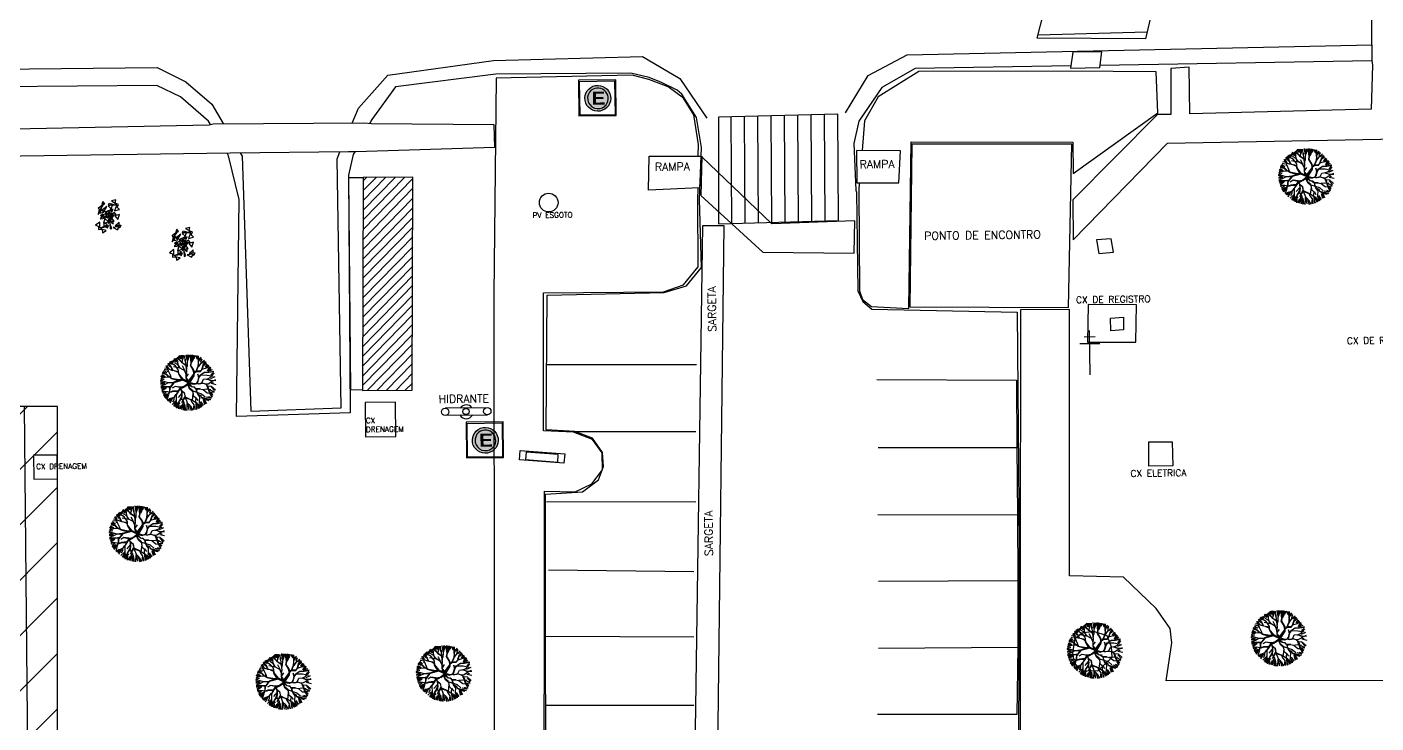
# Model space of a CAD drawing. Header units: metres. Extents: x 341 to 459, y 1341 to 1425.
# Drawn here: x 450.232 to 451.691, y 1419.257 to 1420.009 of the extents above; entities that cross this region are included whole.
import ezdxf

# ---------------------------------------------------------------- set-up
doc = ezdxf.new("R2010")
doc.units = ezdxf.units.M
doc.linetypes.add('CONTINUO', pattern=[0])
for name, color, linetype in [('.', 1, 'Continuous'), ('AVR', 3, 'CONTINUO'), ('B.ACESSO', 8, 'CONTINUO'), ('ESTACIONAMENTO DE RÉ', 8, 'CONTINUO'), ('FRR175', 1, 'Continuous'), ('HIDRANTE', 1, 'Continuous')]:
    doc.layers.add(name, color=color, linetype=linetype)
doc.styles.add('E', font='')
doc.styles.add('ROMANS', font='ROMANS.SHX')
doc.styles.get('E').set_extended_font_data('Arial Black')

# ---------------------------------------------------------------- blocks, each defined once
blk = doc.blocks.new('VGARB__2')
at = {"color": 252, "true_color": 0x939598}
for points in [[(-48.7, 15.5), (-40.5, 28.8), (-51.9, 31.8)], [(-40.2, 6.2), (-32.3, 32.4), (-32.6, 3.9)], [(-39.6, 28.1), (-25.7, 37.1), (-35.2, 41)], [(-30.1, 2.2), (-19.4, 13.5), (-32.3, 18.5)], [(-10.8, 26.1), (-15.9, 45), (-27.6, 31.8)], [(-10.2, 17.2), (-8.1, -10.1), (-18.1, 16.6)], [(-7, 16.3), (-16.9, 20.7), (-16.4, 10)], [(-9.2, -8.4), (9.1, -6.7), (9.1, 7.9)], [(12.9, 3.9), (-7, 3.9), (10.9, 14.8)], [(9.2, 0.3), (2.7, 14.4), (-6.2, 6.6)], [(-5.7, 0.9), (4.3, 12.2), (-0.8, 20.8)], [(3.8, 14.9), (4, 31.4), (-4.6, 25.7)], [(15.9, 1.5), (-0.6, -6.7), (4.7, -20.3)], [(21.4, 37.7), (2.8, 44), (7.4, 26.9)], [(21.6, 2.2), (4.2, 23.3), (27.7, 7.2)], [(30.5, 8.4), (27.1, 23.6), (15.8, 15.5)], [(17.6, 13.6), (15.8, 6.8), (35.4, 2.7)], [(34.2, -16), (29.1, 3), (17.4, -10.3)], [(26.4, 20.6), (32, 11.3), (37.7, 20.3)], [(45.1, 28), (41.3, 42.6), (31.3, 43.1)], [(56.4, 9), (54.1, 15.6), (35.6, 7.7)], [(52.9, 45.1), (41.9, 28.6), (42.8, 49.5)], [(53.2, -1.8), (43.3, 2.6), (43.9, -8.1)], [(50.9, 19.9), (59.7, 36), (47.6, 44.1)], [(-36, -21.4), (-37.8, -10.7), (-46.4, -17)], [(-22.4, -34.8), (-39.8, -13.7), (-16.3, -29.7)], [(-15.3, -19), (-11.1, -13.4), (-27.9, -2.4)], [(-3.5, -29.6), (-6.9, -14.4), (-18.3, -22.4)], [(-16.4, -24.4), (-18.3, -31.1), (1.3, -35.3)], [(-0.3, -18), (18.2, -10.8), (5.5, -27.4)], [(16, -8.5), (10.7, -22.6), (18.5, -28.8)], [(29.8, -30.1), (41.4, -45.9), (47.5, -29.3)], [(39.1, -0.8), (33.2, -15.2), (47.1, -15.2)], [(50, -0.9), (52.2, -28.2), (42.1, -1.5)], [(57.3, -21.5), (47.7, -34.9), (57.9, -35.1)], [(61.3, -6.4), (58.5, -21.8), (70.2, -20.4)]]:
    blk.add_lwpolyline(points, close=True, dxfattribs=at)
blk = doc.blocks.new('A$C08C43EE7')
at = {"layer": 'AVR', "color": 252, "true_color": 0x939598}
for p, q in [((1.043, 2.761), (1.024, 2.903)), ((1.084, 2.902), (1.228, 2.674)), ((1.276, 2.632), (1.133, 2.928)), ((1.22, 2.939), (1.266, 2.773)), ((1.276, 2.832), (1.256, 2.96)), ((1.276, 2.96), (1.288, 2.839)), ((1.282, 2.599), (1.301, 2.967)), ((1.398, 2.749), (1.327, 2.96)), ((1.404, 2.754), (1.43, 2.98)), ((1.485, 2.742), (1.568, 2.978)), ((1.485, 2.97), (1.485, 2.742)), ((1.501, 2.561), (1.624, 2.98)), ((1.667, 2.947), (1.697, 2.781)), ((1.785, 2.742), (1.7, 2.973)), ((1.788, 2.841), (1.849, 2.947)), ((1.788, 2.939), (1.788, 2.841)), ((1.791, 2.749), (1.888, 2.922)), ((0.433, 2.099), (0.175, 2.189)), ((0.463, 2.148), (0.212, 2.258)), ((0.463, 2.155), (0.238, 2.265)), ((0.508, 2.155), (0.257, 2.29)), ((0.53, 2.174), (0.341, 2.371)), ((0.682, 2.334), (0.41, 2.485)), ((0.593, 2.271), (0.463, 2.341)), ((0.501, 2.531), (0.682, 2.334)), ((0.657, 2.439), (0.521, 2.587)), ((0.576, 2.622), (0.682, 2.454)), ((0.863, 2.548), (0.586, 2.639)), ((0.709, 2.271), (0.593, 2.271)), ((0.721, 2.278), (0.657, 2.439)), ((0.667, 2.697), (0.789, 2.622)), ((0.869, 2.561), (0.709, 2.761)), ((0.882, 2.155), (0.721, 2.278)), ((0.734, 2.761), (0.863, 2.594)), ((0.863, 2.594), (0.76, 2.787)), ((0.902, 2.574), (0.779, 2.8)), ((0.841, 2.819), (0.932, 2.606)), ((1.012, 2.491), (0.869, 2.561)), ((0.902, 2.826), (1.015, 2.674)), ((1.012, 2.503), (0.902, 2.574)), ((0.963, 2.871), (1.023, 2.803)), ((1.03, 2.697), (0.992, 2.774)), ((0.998, 2.445), (1.043, 2.761)), ((0.998, 2.445), (1.05, 2.278)), ((1.05, 2.329), (0.998, 2.445)), ((1.127, 2.496), (1.012, 2.503)), ((1.224, 2.478), (1.012, 2.491)), ((1.05, 2.278), (1.043, 2.058)), ((1.07, 2.045), (1.05, 2.329)), ((1.256, 2.491), (1.127, 2.496)), ((1.301, 2.193), (1.211, 2.355)), ((1.507, 2.252), (1.224, 2.478)), ((1.236, 1.936), (1.294, 2.187)), ((1.256, 2.491), (1.282, 2.651)), ((1.263, 1.929), (1.301, 2.193)), ((1.282, 2.651), (1.276, 2.832)), ((1.276, 2.509), (1.282, 2.464)), ((1.308, 2.433), (1.282, 2.599)), ((1.527, 2.258), (1.308, 2.433)), ((1.494, 2.561), (1.404, 2.754)), ((1.482, 2.296), (1.501, 2.554)), ((1.52, 2.271), (1.494, 2.561)), ((1.63, 1.774), (1.507, 2.252)), ((1.617, 1.962), (1.527, 2.258)), ((1.61, 2.007), (1.72, 2.368)), ((1.649, 1.949), (1.733, 2.393)), ((1.733, 2.393), (1.798, 2.484)), ((1.74, 2.374), (1.881, 2.419)), ((1.758, 2.413), (1.888, 2.426)), ((1.798, 2.484), (1.785, 2.742)), ((1.798, 2.523), (1.958, 2.645)), ((1.803, 2.484), (1.958, 2.639)), ((1.947, 2.894), (1.842, 2.72)), ((1.881, 2.419), (2.094, 2.516)), ((1.947, 2.682), (2.001, 2.871)), ((1.958, 2.639), (2.061, 2.864)), ((2.031, 2.705), (2.099, 2.826)), ((2.031, 2.636), (2.167, 2.788)), ((2.049, 2.007), (2.126, 2.181)), ((2.094, 2.516), (2.416, 2.664)), ((2.101, 2.523), (2.113, 2.606)), ((2.113, 2.09), (2.159, 2.296)), ((2.152, 2.31), (2.216, 2.491)), ((2.159, 2.296), (2.377, 2.4)), ((2.171, 2.336), (2.37, 2.393)), ((2.182, 2.629), (2.213, 2.765)), ((2.216, 2.491), (2.267, 2.561)), ((2.267, 2.561), (2.294, 2.735)), ((2.275, 1.91), (2.352, 2.265)), ((2.288, 2.531), (2.44, 2.614)), ((2.334, 2.425), (2.486, 2.576)), ((2.377, 2.4), (2.538, 2.568)), ((2.416, 2.168), (2.538, 2.381)), ((2.435, 2.464), (2.551, 2.548)), ((2.435, 2.451), (2.565, 2.523)), ((2.468, 2.02), (2.578, 2.214)), ((2.478, 2.379), (2.599, 2.485)), ((2.538, 2.381), (2.641, 2.458)), ((2.538, 2.303), (2.667, 2.409)), ((2.569, 2.28), (2.675, 2.356)), ((2.599, 2.228), (2.705, 2.303)), ((2.614, 2.099), (2.72, 2.265)), ((2.623, 2.04), (2.777, 2.246)), ((2.623, 2.04), (2.81, 2.207)), ((0, 1.562), (0.374, 1.55)), ((0.393, 1.55), (0.006, 1.582)), ((0.341, 1.697), (0.008, 1.652)), ((0.239, 1.736), (0.013, 1.71)), ((0.341, 1.53), (0.023, 1.478)), ((0.026, 1.736), (0.155, 1.743)), ((0.329, 1.724), (0.032, 1.775)), ((0.319, 1.78), (0.054, 1.871)), ((0.316, 1.833), (0.077, 1.943)), ((0.304, 2.008), (0.099, 2.031)), ((0.288, 1.871), (0.107, 1.985)), ((0.283, 2.027), (0.129, 2.09)), ((0.44, 2.068), (0.145, 2.129)), ((0.412, 1.549), (0.25, 1.381)), ((0.463, 2.027), (0.283, 2.027)), ((0.438, 1.743), (0.316, 1.833)), ((0.432, 1.743), (0.329, 1.724)), ((0.458, 2.02), (0.361, 1.949)), ((0.721, 1.659), (0.412, 1.549)), ((0.735, 1.659), (0.419, 1.865)), ((0.632, 1.859), (0.432, 1.743)), ((0.869, 2.148), (0.463, 2.148)), ((0.709, 1.884), (0.463, 2.027)), ((0.657, 1.878), (0.464, 2.02)), ((0.689, 1.64), (0.586, 1.362)), ((0.722, 1.633), (0.599, 1.369)), ((0.612, 1.749), (0.76, 1.672)), ((0.87, 1.833), (0.632, 1.859)), ((0.857, 1.852), (0.657, 1.878)), ((0.915, 1.852), (0.702, 2.039)), ((0.902, 1.839), (0.709, 1.884)), ((0.967, 1.704), (0.721, 1.659)), ((0.728, 1.64), (0.954, 1.691)), ((1.127, 1.994), (0.869, 2.148)), ((1.037, 1.839), (0.889, 1.839)), ((1.198, 1.917), (0.895, 2.123)), ((1.088, 1.865), (0.902, 1.839)), ((1.063, 1.859), (0.966, 1.704)), ((1.101, 1.865), (0.967, 1.704)), ((1.178, 1.917), (1.088, 1.865)), ((1.185, 1.891), (1.101, 1.865)), ((1.256, 1.91), (1.127, 1.994)), ((1.379, 1.511), (1.179, 1.433)), ((1.185, 1.891), (1.263, 1.711)), ((1.398, 1.485), (1.186, 1.427)), ((1.231, 1.846), (1.198, 1.917)), ((1.282, 1.684), (1.236, 1.904)), ((1.294, 1.704), (1.256, 1.91)), ((1.405, 1.491), (1.276, 1.672)), ((1.391, 1.536), (1.282, 1.684)), ((1.493, 1.485), (1.289, 1.305)), ((1.398, 1.562), (1.294, 1.704)), ((1.295, 1.33), (1.424, 1.504)), ((1.456, 1.491), (1.295, 1.33)), ((1.501, 1.485), (1.391, 1.536)), ((1.501, 1.485), (1.398, 1.562)), ((1.493, 1.485), (1.418, 1.169)), ((1.493, 1.485), (1.63, 1.774)), ((1.493, 1.485), (1.655, 1.756)), ((1.493, 1.485), (1.534, 1.375)), ((1.54, 1.523), (1.527, 1.485)), ((1.527, 1.485), (1.552, 1.381)), ((1.552, 1.381), (1.565, 1.485)), ((1.565, 1.562), (1.668, 1.736)), ((1.565, 1.485), (1.565, 1.562)), ((1.566, 1.504), (1.695, 1.588)), ((1.572, 1.479), (1.669, 1.556)), ((1.579, 1.465), (1.953, 1.175)), ((1.598, 1.453), (1.746, 1.575)), ((1.649, 1.936), (1.617, 1.962)), ((1.655, 1.756), (1.624, 1.929)), ((1.63, 1.968), (1.668, 2.123)), ((1.668, 1.756), (1.649, 1.936)), ((1.668, 1.826), (1.958, 1.994)), ((1.669, 1.556), (1.759, 1.588)), ((1.682, 1.787), (1.913, 1.942)), ((1.688, 1.756), (1.971, 1.981)), ((1.746, 1.575), (1.811, 1.575)), ((1.759, 1.588), (1.959, 1.588)), ((1.811, 1.575), (1.972, 1.459)), ((1.849, 1.556), (1.985, 1.582)), ((1.94, 1.588), (2.139, 1.665)), ((1.958, 1.994), (2.087, 2.007)), ((1.959, 1.588), (2.088, 1.562)), ((1.971, 1.981), (2.139, 1.994)), ((2.011, 1.588), (2.146, 1.665)), ((2.087, 2.007), (2.113, 2.09)), ((2.088, 1.562), (2.404, 1.588)), ((2.139, 1.994), (2.236, 2.032)), ((2.139, 1.665), (2.281, 1.904)), ((2.159, 1.665), (2.397, 1.788)), ((2.198, 1.562), (2.333, 1.556)), ((2.236, 2.032), (2.416, 2.168)), ((2.281, 1.904), (2.462, 2.02)), ((2.288, 1.949), (2.468, 2.026)), ((2.301, 1.575), (2.397, 1.524)), ((2.397, 1.524), (2.591, 1.511)), ((2.404, 1.588), (2.558, 1.795)), ((2.423, 1.594), (2.662, 1.62)), ((2.455, 1.607), (2.571, 1.807)), ((2.462, 2.02), (2.623, 2.04)), ((2.558, 1.795), (2.784, 1.955)), ((2.571, 1.795), (2.971, 1.749)), ((2.591, 1.511), (2.99, 1.44)), ((2.66, 2.023), (2.818, 2.129)), ((2.662, 1.62), (2.752, 1.614)), ((2.667, 1.515), (2.985, 1.485)), ((2.675, 1.909), (2.834, 2.083)), ((2.675, 1.644), (2.963, 1.659)), ((2.72, 1.758), (2.963, 1.697)), ((2.72, 1.478), (2.985, 1.394)), ((2.743, 1.538), (3, 1.569)), ((2.781, 1.864), (2.963, 1.932)), ((2.781, 1.857), (2.97, 1.857)), ((2.781, 1.803), (2.97, 1.811)), ((2.784, 1.955), (2.926, 1.962)), ((2.796, 1.97), (2.886, 2.031)), ((0.265, 1.44), (0.001, 1.356)), ((0.25, 1.381), (0.012, 1.265)), ((0.228, 1.175), (0.031, 1.152)), ((0.303, 1.195), (0.052, 1.234)), ((0.168, 1.079), (0.058, 1.053)), ((0.232, 1.079), (0.071, 1.034)), ((0.372, 1.061), (0.114, 0.947)), ((0.406, 1.053), (0.129, 0.886)), ((0.361, 1.092), (0.135, 1.085)), ((0.47, 0.905), (0.18, 0.815)), ((0.309, 0.827), (0.18, 0.801)), ((0.364, 0.985), (0.182, 0.848)), ((0.2, 0.776), (0.309, 0.827)), ((0.213, 0.75), (0.451, 0.892)), ((0.535, 1.117), (0.232, 1.079)), ((0.478, 0.848), (0.258, 0.705)), ((0.458, 1.305), (0.303, 1.195)), ((0.606, 1.356), (0.406, 1.053)), ((0.599, 1.369), (0.458, 1.305)), ((0.728, 0.886), (0.47, 0.905)), ((0.909, 1.24), (0.528, 1.285)), ((0.677, 1.092), (0.535, 1.117)), ((0.683, 1.085), (0.535, 0.989)), ((0.709, 0.789), (0.586, 0.292)), ((0.696, 0.795), (0.606, 0.634)), ((0.799, 1.227), (0.677, 1.092)), ((0.806, 0.827), (0.696, 0.795)), ((0.896, 0.789), (0.722, 0.589)), ((0.851, 0.982), (0.728, 0.886)), ((0.741, 0.879), (0.851, 0.956)), ((0.851, 0.956), (0.786, 0.827)), ((1.037, 1.253), (0.799, 1.227)), ((0.877, 0.976), (0.806, 0.827)), ((1.044, 1.06), (0.851, 0.982)), ((1.057, 1.046), (0.877, 0.976)), ((1.05, 1.246), (0.896, 0.789)), ((1.179, 1.433), (1.005, 1.253)), ((1.186, 1.427), (1.037, 1.253)), ((1.147, 1.072), (1.044, 1.06)), ((1.134, 1.034), (1.057, 1.046)), ((1.063, 1.253), (1.218, 1.433)), ((1.154, 0.879), (1.121, 0.692)), ((1.134, 1.072), (1.154, 0.879)), ((1.25, 1.169), (1.147, 1.079)), ((1.218, 1.131), (1.147, 1.072)), ((1.154, 0.853), (1.16, 1.066)), ((1.263, 1.156), (1.218, 1.131)), ((1.282, 1.337), (1.25, 1.169)), ((1.289, 1.305), (1.263, 1.156)), ((1.456, 1.44), (1.411, 1.182)), ((1.418, 1.169), (1.456, 1.008)), ((1.476, 0.737), (1.418, 0.576)), ((1.444, 1.001), (1.431, 0.905)), ((1.431, 0.905), (1.463, 0.724)), ((1.463, 0.982), (1.437, 0.911)), ((1.437, 0.911), (1.482, 0.75)), ((1.501, 1.375), (1.444, 1.175)), ((1.444, 1.175), (1.469, 1.021)), ((1.456, 1.008), (1.534, 0.963)), ((1.469, 1.021), (1.56, 0.976)), ((1.482, 0.75), (1.669, 0.66)), ((1.534, 1.375), (1.881, 1.155)), ((1.534, 0.963), (1.779, 0.892)), ((1.56, 0.976), (1.746, 0.918)), ((1.579, 1.433), (1.868, 1.214)), ((1.585, 1.368), (1.579, 1.433)), ((1.862, 1.188), (1.585, 1.368)), ((1.868, 1.214), (1.617, 1.375)), ((1.946, 0.963), (1.708, 0.93)), ((1.779, 0.918), (1.914, 0.808)), ((1.779, 0.892), (1.908, 0.789)), ((1.785, 0.918), (1.946, 0.963)), ((1.953, 1.175), (1.862, 1.188)), ((1.881, 1.155), (2.004, 1.149)), ((1.908, 0.789), (1.895, 0.466)), ((1.92, 0.801), (2.043, 0.608)), ((1.971, 1.175), (2.036, 1.175)), ((2.004, 1.149), (2.087, 1.046)), ((2.036, 1.175), (2.171, 1.207)), ((2.068, 1.137), (2.113, 1.046)), ((2.074, 1.137), (2.204, 1.2)), ((2.082, 1.04), (2.094, 0.827)), ((2.087, 1.046), (2.377, 0.917)), ((2.094, 0.827), (2.217, 0.731)), ((2.12, 0.827), (2.101, 1.034)), ((2.113, 1.046), (2.37, 0.937)), ((2.171, 1.207), (2.416, 1.35)), ((2.204, 1.2), (2.41, 1.33)), ((2.217, 0.731), (2.288, 0.505)), ((2.249, 0.731), (2.507, 0.647)), ((2.359, 0.911), (2.565, 0.769)), ((2.37, 0.937), (2.686, 0.898)), ((2.377, 0.917), (2.706, 0.924)), ((2.41, 1.33), (2.583, 1.298)), ((2.416, 1.35), (2.565, 1.317)), ((2.561, 0.735), (2.629, 0.553)), ((2.565, 1.317), (2.892, 1.35)), ((2.565, 0.769), (2.694, 0.602)), ((2.583, 1.298), (2.848, 1.188)), ((2.829, 1.169), (2.59, 1.285)), ((2.874, 1.375), (2.603, 1.323)), ((2.614, 0.788), (2.773, 0.72)), ((2.686, 0.898), (2.789, 0.736)), ((2.69, 1.295), (2.97, 1.288)), ((2.706, 0.924), (2.925, 0.994)), ((2.728, 0.894), (2.849, 0.773)), ((2.743, 0.97), (2.948, 1.068)), ((2.758, 1.25), (2.985, 1.243)), ((2.766, 0.91), (2.925, 0.91)), ((2.796, 1.144), (2.932, 1.106)), ((2.944, 1.137), (2.829, 1.169)), ((2.957, 1.155), (2.835, 1.182)), ((2.848, 1.188), (2.97, 1.182)), ((2.996, 1.362), (2.874, 1.375)), ((2.892, 1.35), (2.99, 1.317)), ((2.996, 1.343), (2.919, 1.355)), ((0.584, 0.697), (0.319, 0.629)), ((0.599, 0.674), (0.349, 0.568)), ((0.606, 0.634), (0.361, 0.518)), ((0.576, 0.568), (0.53, 0.386)), ((0.651, 0.698), (0.573, 0.318)), ((0.72, 0.531), (0.652, 0.265)), ((0.75, 0.417), (0.698, 0.25)), ((0.838, 0.299), (0.703, 0.215)), ((0.895, 0.288), (0.796, 0.189)), ((1.315, 0.447), (0.838, 0.299)), ((0.902, 0.28), (0.857, 0.166)), ((0.87, 0.312), (1.353, 0.486)), ((0.947, 0.486), (0.928, 0.202)), ((1.121, 0.692), (0.947, 0.486)), ((0.986, 0.311), (0.97, 0.099)), ((1.106, 0.348), (1.008, 0.106)), ((1.251, 0.257), (1.054, 0.091)), ((1.302, 0.254), (1.102, 0.034)), ((1.154, 0.518), (1.121, 0.279)), ((1.128, 0.705), (1.154, 0.518)), ((1.321, 0.447), (1.302, 0.254)), ((1.424, 0.563), (1.321, 0.447)), ((1.455, 0.265), (1.387, 0)), ((1.418, 0.576), (1.431, 0.415)), ((1.431, 0.415), (1.515, 0.279)), ((1.515, 0.279), (1.476, 0.131)), ((1.521, 0.279), (1.65, 0.009)), ((1.675, 0.441), (1.604, 0.286)), ((1.611, 0.273), (1.604, 0.002)), ((1.695, 0.447), (1.611, 0.273)), ((1.669, 0.66), (1.695, 0.447)), ((1.682, 0.499), (1.675, 0.441)), ((1.695, 0.447), (1.753, 0.299)), ((1.713, 0.273), (1.811, 0.038)), ((1.753, 0.299), (1.998, 0.092)), ((1.895, 0.466), (1.824, 0.137)), ((1.902, 0.265), (2.031, 0.121)), ((2.03, 0.582), (2.043, 0.382)), ((2.062, 0.105), (2.036, 0.37)), ((2.043, 0.608), (2.062, 0.415)), ((2.043, 0.382), (2.088, 0.112)), ((2.056, 0.415), (2.107, 0.112)), ((2.062, 0.415), (2.326, 0.26)), ((2.114, 0.439), (2.356, 0.318)), ((2.122, 0.334), (2.182, 0.182)), ((2.13, 0.334), (2.235, 0.243)), ((2.236, 0.711), (2.494, 0.641)), ((2.273, 0.477), (2.379, 0.356)), ((2.288, 0.505), (2.449, 0.382)), ((2.311, 0.545), (2.478, 0.432)), ((2.432, 0.636), (2.531, 0.485)), ((2.507, 0.647), (2.597, 0.511))]:
    blk.add_line(p, q, dxfattribs=at)
blk = doc.blocks.new('A$C28251B9C')
at = {"layer": 'HIDRANTE', "linetype": 'ByBlock'}
for p, q in [((8.21, 4.74), (1.58, 4.74)), ((8.02, 1.59), (1.58, 1.59)), ((8.02, 1.59), (19.78, 1.59)), ((8.21, 4.74), (19.78, 4.74))]:
    blk.add_line(p, q, dxfattribs=at)
for centre, radius in [((1.58, 3.16), 1.58), ((10.62, 3.16), 1.36), ((19.78, 3.16), 1.58)]:
    blk.add_circle(centre, radius, dxfattribs=at)
for start, end in [(90, 144.98035), (35.01965, 90), (208.25735, 270), (270, 331.74265)]:
    blk.add_arc((10.68, 3.01), 3.01, start, end, dxfattribs=at)
blk = doc.blocks.new('A$C35E3300E')
at = {"layer": 'FRR175', "extrusion": (-0.021473, -0.003568, 0.999763)}
h = blk.add_hatch(color=256, dxfattribs=at)
h.paths.add_polyline_path([(-1.88, 0.29, 1), (0.51, -0.09, 1)])
h.paths.add_polyline_path([(0.06, -0.87), (0.35, 0.84), (-1.45, 1.13), (-1.73, -0.57)], flags=25)
at = {"color": 7, "extrusion": (-0.021473, -0.003568, 0.999763), "elevation": 0.14}
blk.add_lwpolyline([(0.63, -1.94), (1.21, 1.5), (-2.09, 2.06), (-2.66, -1.38)], close=True, dxfattribs=at)
at = {"extrusion": (-0.021473, -0.003568, 0.999763), "elevation": 0.14}
blk.add_lwpolyline([(-2.54, -1.29), (-2, 1.94), (1.12, 1.42), (0.58, -1.81)], close=True, dxfattribs=at)
at = {"color": 7, "extrusion": (-0.021473, -0.003568, 0.999763)}
blk.add_circle((-0.68, 0.1, 0.14), 1.21, dxfattribs=at)
for centre, start, end in [((-0.68, 0.12, 0.14), 209.6714, 30.0732), ((-0.67, 0.1, 0.14), 31.1272, 208.6174)]:
    blk.add_arc(centre, 0.975, start, end, dxfattribs=at)
at = {"layer": 'ESTACIONAMENTO DE RÉ', "color": 7, "extrusion": (-0.021473, -0.003568, 0.999763), "elevation": 0.14}
blk.add_lwpolyline([(0.63, -1.94), (1.21, 1.5), (-2.09, 2.06), (-2.66, -1.38)], close=True, dxfattribs=at)
at = {"layer": 'ESTACIONAMENTO DE RÉ', "extrusion": (-0.021473, -0.003568, 0.999763), "elevation": 0.14}
blk.add_lwpolyline([(-2.54, -1.29), (-2, 1.94), (1.12, 1.42), (0.58, -1.81)], close=True, dxfattribs=at)
at = {"layer": 'ESTACIONAMENTO DE RÉ', "color": 7, "extrusion": (-0.021473, -0.003568, 0.999763)}
blk.add_circle((-0.68, 0.1, 0.14), 1.21, dxfattribs=at)
for centre, start, end in [((-0.68, 0.12, 0.14), 209.6714, 30.0732), ((-0.67, 0.1, 0.14), 31.1272, 208.6174)]:
    blk.add_arc(centre, 0.975, start, end, dxfattribs=at)
at = {"extrusion": (-0.021473, -0.003568, 0.999763), "style": 'E'}
blk.add_text('E', height=1.21, rotation=80.5692, dxfattribs=at).set_placement((-0.19, -0.57, 0.14))
at = {"layer": 'ESTACIONAMENTO DE RÉ', "extrusion": (-0.021473, -0.003568, 0.999763), "style": 'E'}
blk.add_text('E', height=1.21, rotation=80.5692, dxfattribs=at).set_placement((-0.19, -0.57, 0.14))
blk = doc.blocks.new('sde')
at = {"layer": 'B.ACESSO'}
h = blk.add_hatch(dxfattribs=at)
h.set_pattern_fill('ANSI31', color=256, scale=0.001731, angle=0.7014, style=0)
h.set_pattern_definition([(45.70135376, (-125.974071, -600.8775045), (-0.003934216678, 0.003839059774), [])])
h.paths.add_polyline_path([(335.0158, 227.8888), (335.0153, 227.7162), (335.0556, 227.7164), (335.0561, 227.889)])
for p, q in [((335.832, 228.135, -0.296), (335.8339, 227.9837, -0.296)), ((335.5624, 228.0018, -0.2945), (335.591, 228.1135, -0.2935)), ((335.6772, 228.1158, -0.2934), (335.6501, 228.0013, -0.2942)), ((335.6501, 228.0013, -0.2942), (335.5624, 228.0018, -0.2945)), ((335.5631, 228.0045, -0.2935), (335.6514, 228.0069, -0.2934)), ((335.1213, 227.9838, -0.295), (335.2422, 227.9868, -0.295)), ((335.2422, 227.9868, -0.295), (335.2726, 227.9691, -0.295)), ((335.4254, 227.9714, -0.2936), (335.457, 227.9883, -0.2936)), ((335.457, 227.9883, -0.2936), (335.8337, 227.9964, -0.2936)), ((335.5914, 227.9904, -0.295), (335.5894, 227.9774, -0.295)), ((335.6148, 227.9906, -0.295), (335.5914, 227.9904, -0.295)), ((335.6132, 227.9781, -0.295), (335.6148, 227.9906, -0.295)), ((334.394, 227.9731, -0.295), (334.8487, 227.978, -0.295)), ((334.8487, 227.978, -0.295), (334.872, 227.9665, -0.295)), ((335.0358, 227.9719, -0.295), (335.1213, 227.9838, -0.295)), ((335.4635, 227.9772, -0.2933), (335.4365, 227.9618, -0.2933)), ((335.5897, 227.9793, -0.2933), (335.4635, 227.9772, -0.2933)), ((335.5894, 227.9774, -0.295), (335.6132, 227.9781, -0.295)), ((335.8339, 227.9833, -0.2933), (335.6134, 227.9796, -0.2933)), ((335.6857, 227.9783, -0.296), (335.6707, 227.9773, -0.296)), ((335.6707, 227.9773, -0.296), (335.6708, 227.9399, -0.296)), ((335.6863, 227.9404, -0.296), (335.6857, 227.9783, -0.296)), ((335.8344, 227.9799, -0.296), (335.8331, 227.9442, -0.296)), ((335.8339, 227.9837, -0.296), (335.8344, 227.9799, -0.296)), ((334.872, 227.9665, -0.295), (334.893, 227.9482, -0.295)), ((335.0119, 227.9451, -0.295), (335.0358, 227.9719, -0.295)), ((335.1234, 227.9725, -0.2928), (335.042, 227.9622, -0.2928)), ((335.1235, 227.9694, -0.2938), (335.1218, 227.794, -0.2938)), ((335.2327, 227.9735, -0.2928), (335.1234, 227.9725, -0.2928)), ((335.2338, 227.9719, -0.2938), (335.1235, 227.9694, -0.2938)), ((335.2477, 227.9699, -0.2928), (335.2327, 227.9735, -0.2928)), ((335.2475, 227.9682, -0.2938), (335.2338, 227.9719, -0.2938)), ((335.2631, 227.9623, -0.2938), (335.2475, 227.9682, -0.2938)), ((335.2576, 227.9659, -0.2928), (335.2477, 227.9699, -0.2928)), ((335.2704, 227.9596, -0.2928), (335.2576, 227.9659, -0.2928)), ((335.2726, 227.9691, -0.295), (335.2945, 227.9368, -0.295)), ((335.4068, 227.9413, -0.2936), (335.4254, 227.9714, -0.2936)), ((335.4664, 227.9748, -0.2848), (335.4334, 227.9541, -0.2848)), ((335.5891, 227.9751, -0.2848), (335.4664, 227.9748, -0.2848)), ((335.6589, 227.9746, -0.2924), (335.5891, 227.9751, -0.2924)), ((335.6603, 227.9412, -0.2924), (335.6589, 227.9746, -0.2924)), ((334.8484, 227.9634, -0.2928), (334.3928, 227.9593, -0.2928)), ((334.8677, 227.9542, -0.2928), (334.8484, 227.9634, -0.2928)), ((334.8904, 227.9344, -0.2928), (334.8677, 227.9542, -0.2928)), ((335.042, 227.9622, -0.2928), (335.0227, 227.9359, -0.2928)), ((335.2756, 227.9531, -0.2938), (335.2631, 227.9623, -0.2938)), ((335.2743, 227.9564, -0.2928), (335.2704, 227.9596, -0.2928)), ((335.286, 227.9375, -0.2928), (335.2743, 227.9564, -0.2928)), ((335.4365, 227.9618, -0.2933), (335.4178, 227.9344, -0.2933)), ((335.4334, 227.9541, -0.2848), (335.4224, 227.9349, -0.2848)), ((334.893, 227.9482, -0.295), (334.9022, 227.9325, -0.295)), ((335.0068, 227.933, -0.295), (335.0119, 227.9451, -0.295)), ((335.284, 227.9396, -0.2938), (335.2756, 227.9531, -0.2938)), ((335.8331, 227.9442, -0.296), (335.6863, 227.9404, -0.296)), ((334.8919, 227.9319, -0.2928), (334.8904, 227.9344, -0.2928)), ((334.8908, 227.9316, -0.295), (334.8942, 227.9324, -0.295)), ((334.8942, 227.9324, -0.295), (335.0164, 227.9331, -0.295)), ((335.0164, 227.9331, -0.295), (335.0224, 227.9326, -0.295)), ((335.0227, 227.9359, -0.2928), (335.021, 227.9327, -0.2928)), ((335.0224, 227.9326, -0.295), (335.1216, 227.9319, -0.295)), ((335.2876, 227.9156, -0.2938), (335.284, 227.9396, -0.2938)), ((335.2902, 227.9132, -0.2928), (335.286, 227.9375, -0.2928)), ((335.4007, 227.9402, -0.2934), (335.3039, 227.9377, -0.2932)), ((335.3039, 227.9377, -0.2932), (335.304, 227.8512, -0.2923)), ((335.3147, 227.8515, -0.2925), (335.3141, 227.9379, -0.2934)), ((335.3255, 227.8518, -0.2925), (335.3249, 227.9382, -0.2934)), ((335.3363, 227.8522, -0.2925), (335.3357, 227.9385, -0.2934)), ((335.3471, 227.8525, -0.2925), (335.3466, 227.9388, -0.2934)), ((335.358, 227.8528, -0.2925), (335.3574, 227.9391, -0.2934)), ((335.3688, 227.8531, -0.2925), (335.3682, 227.9394, -0.2934)), ((335.3796, 227.8535, -0.2925), (335.379, 227.9397, -0.2934)), ((335.3904, 227.8538, -0.2925), (335.3898, 227.9399, -0.2934)), ((335.4012, 227.8541, -0.2925), (335.4007, 227.9402, -0.2934)), ((335.4178, 227.9344, -0.2933), (335.4138, 227.9165, -0.2933)), ((335.4224, 227.9349, -0.2848), (335.4204, 227.9106, -0.2848)), ((335.6599, 227.9398, -0.296), (335.5914, 227.8708, -0.296)), ((335.5915, 227.8921, -0.2924), (335.6603, 227.9412, -0.2924)), ((335.6708, 227.9399, -0.296), (335.6599, 227.9398, -0.296)), ((334.713, 227.928, -0.295), (334.8908, 227.9316, -0.295)), ((335.1216, 227.9319, -0.295), (335.1222, 227.9132, -0.295)), ((335.1222, 227.9132, -0.295), (335.0099, 227.9097, -0.295)), ((335.2875, 227.9061, -0.2938), (335.2876, 227.9156, -0.2938)), ((335.2885, 227.8713, -0.2928), (335.2902, 227.9132, -0.2928)), ((335.4138, 227.9165, -0.2933), (335.4152, 227.8785, -0.2933)), ((335.4157, 227.9106, -0.2931), (335.4161, 227.8844, -0.2931)), ((335.4516, 227.9105, -0.2931), (335.4157, 227.9106, -0.2931)), ((335.4503, 227.8846, -0.2931), (335.4516, 227.9105, -0.2931)), ((335.4582, 227.7826, -0.2848), (335.4603, 227.9177, -0.2848)), ((335.4606, 227.9158, -0.2906), (335.459, 227.7839, -0.2906)), ((335.4603, 227.9177, -0.29), (335.5914, 227.9175, -0.29)), ((335.5904, 227.9159, -0.2906), (335.4606, 227.9158, -0.2906)), ((335.5879, 227.7834, -0.2906), (335.5904, 227.9159, -0.2906)), ((335.5914, 227.9175, -0.2924), (335.5915, 227.8921, -0.2924)), ((335.5915, 227.8383, -0.2927), (335.668, 227.9168, -0.2927)), ((335.668, 227.9168, -0.2927), (335.8555, 227.9202, -0.2927)), ((334.908, 227.9086, -0.295), (334.4228, 227.9016, -0.295)), ((334.9065, 227.9065, -0.2928), (334.9053, 227.9085, -0.2928)), ((334.9153, 227.8711, -0.2928), (334.9065, 227.9065, -0.2928)), ((335.0038, 227.9097, -0.295), (334.908, 227.9086, -0.295)), ((334.9161, 227.9087, -0.295), (334.9176, 227.9061, -0.295)), ((334.9176, 227.9061, -0.295), (334.9245, 227.6995, -0.295)), ((334.9946, 227.9041, -0.295), (334.9969, 227.9096, -0.295)), ((334.998, 227.7022, -0.295), (334.9946, 227.9041, -0.295)), ((335.0099, 227.9097, -0.295), (335.0038, 227.9097, -0.295)), ((335.0077, 227.9074, -0.2928), (335.0039, 227.8907, -0.2928)), ((335.0089, 227.9097, -0.2928), (335.0077, 227.9074, -0.2928)), ((335.2472, 227.8786, -0.2925), (335.2477, 227.906, -0.2925)), ((335.2477, 227.906, -0.2925), (335.2898, 227.9061, -0.2925)), ((335.2898, 227.9061, -0.2925), (335.2885, 227.8806, -0.2925)), ((335.2904, 227.9061, -0.2927), (335.2896, 227.8742, -0.2927)), ((335.3471, 227.8514, -0.296), (335.2904, 227.9057, -0.296)), ((335.0039, 227.8907, -0.2928), (335.0052, 227.698, -0.2928)), ((335.0056, 227.7164, -0.2917), (335.0042, 227.8888, -0.2917)), ((335.0042, 227.8888, -0.2917), (335.0158, 227.8888, -0.2917)), ((335.0158, 227.8888, -0.2919), (335.0153, 227.7162, -0.2919)), ((335.0561, 227.889, -0.2919), (335.0158, 227.8888, -0.2919)), ((335.0556, 227.7164, -0.2919), (335.0561, 227.889, -0.2919)), ((335.2885, 227.8806, -0.2925), (335.2472, 227.8786, -0.2925)), ((335.2872, 227.87, -0.2938), (335.2873, 227.8806, -0.2938)), ((335.4152, 227.8785, -0.2933), (335.4159, 227.8769, -0.2933)), ((335.4161, 227.8844, -0.2931), (335.4503, 227.8846, -0.2931)), ((335.4181, 227.8844, -0.2848), (335.4176, 227.8782, -0.2848)), ((335.4176, 227.8782, -0.2848), (335.4182, 227.797, -0.2848)), ((334.9131, 227.6951, -0.2928), (334.9153, 227.8711, -0.2928)), ((335.2873, 227.8164, -0.2938), (335.2872, 227.87, -0.2938)), ((335.2902, 227.8159, -0.2928), (335.2885, 227.8713, -0.2928)), ((335.2896, 227.8742, -0.2927), (335.34, 227.8282, -0.2927)), ((335.4159, 227.8769, -0.2933), (335.4169, 227.797, -0.2933)), ((335.5914, 227.8708, -0.2927), (335.5915, 227.8383, -0.2927)), ((335.283, 227.2916, -0.2905), (335.2912, 227.85, -0.2905)), ((335.2912, 227.85, -0.2905), (335.3082, 227.85, -0.2905)), ((335.3082, 227.85, -0.2905), (335.3015, 227.2909, -0.2905)), ((335.304, 227.8512, -0.2923), (335.4012, 227.8541, -0.2925)), ((335.4144, 227.8538, -0.296), (335.3471, 227.8514, -0.296)), ((335.4139, 227.8276, -0.2927), (335.4144, 227.8538, -0.2927)), ((335.6224, 227.8392, -0.2906), (335.6106, 227.8382, -0.2906)), ((335.6106, 227.8382, -0.2906), (335.6125, 227.8273, -0.2906)), ((335.6242, 227.8284, -0.2906), (335.6224, 227.8392, -0.2906)), ((335.34, 227.8282, -0.2927), (335.4139, 227.8276, -0.2927)), ((335.6125, 227.8273, -0.2906), (335.6242, 227.8284, -0.2906)), ((335.2755, 227.8019, -0.2938), (335.2873, 227.8164, -0.2938)), ((335.278, 227.801, -0.2928), (335.2902, 227.8159, -0.2928)), ((335.2593, 227.7962, -0.2938), (335.2755, 227.8019, -0.2938)), ((335.2599, 227.7956, -0.2928), (335.278, 227.801, -0.2928)), ((335.1218, 227.794, -0.2938), (335.122, 227.5175, -0.2938)), ((335.162, 227.7954, -0.2938), (335.2593, 227.7962, -0.2938)), ((335.162, 227.6834, -0.2938), (335.162, 227.7954, -0.2938)), ((335.1642, 227.6843, -0.2928), (335.165, 227.7934, -0.2928)), ((335.165, 227.7934, -0.2928), (335.2599, 227.7956, -0.2928)), ((335.4169, 227.797, -0.2933), (335.421, 227.7883, -0.2933)), ((335.4182, 227.797, -0.2848), (335.4207, 227.79, -0.2848)), ((335.4207, 227.79, -0.2848), (335.4279, 227.7844, -0.2848)), ((335.421, 227.7883, -0.2933), (335.4282, 227.7822, -0.2933)), ((335.4279, 227.7844, -0.2848), (335.4582, 227.7826, -0.2848)), ((335.4282, 227.7822, -0.2933), (335.5461, 227.7796, -0.2933)), ((335.459, 227.7839, -0.2906), (335.5879, 227.7834, -0.2906)), ((335.5461, 227.7796, -0.2933), (335.5477, 227.5906, -0.2933)), ((335.5489, 227.7817, -0.2848), (335.5487, 227.5665, -0.2848)), ((335.5886, 227.7818, -0.2848), (335.5489, 227.7817, -0.2848)), ((335.5885, 227.5659, -0.2848), (335.5886, 227.7818, -0.2848)), ((335.6036, 227.7859, -0.2892), (335.6032, 227.7555, -0.2892)), ((335.6429, 227.7857, -0.2892), (335.6036, 227.7859, -0.2892)), ((335.6425, 227.7553, -0.2892), (335.6429, 227.7857, -0.2892)), ((335.6219, 227.7749, -0.289), (335.6325, 227.7756, -0.289)), ((335.622, 227.7647, -0.2889), (335.6219, 227.7749, -0.2889)), ((335.6325, 227.7756, -0.289), (335.6325, 227.7653, -0.289)), ((335.6094, 227.7596, -0.2906), (335.6005, 227.7595, -0.2906)), ((335.6053, 227.7289, -0.2906), (335.6049, 227.7648, -0.2906)), ((335.6325, 227.7653, -0.2889), (335.622, 227.7647, -0.2889)), ((335.6131, 227.7541, -0.2906), (335.5969, 227.7539, -0.2906)), ((335.6032, 227.7555, -0.2892), (335.6425, 227.7553, -0.2892)), ((335.2862, 227.7371, -0.2899), (335.1646, 227.7369, -0.2899)), ((335.4324, 227.7252, -0.2887), (335.5457, 227.7247, -0.2887)), ((335.5457, 227.7247, -0.2887), (335.546, 227.6699, -0.2887)), ((335.0153, 227.7167, -0.2917), (335.0056, 227.7164, -0.2917)), ((335.0153, 227.7162, -0.2919), (335.0556, 227.7164, -0.2919)), ((334.7446, 227.3216, -0.292), (334.741, 227.7033, -0.292)), ((335.0419, 227.7067, -0.2887), (335.0173, 227.7064, -0.2887)), ((335.0173, 227.7064, -0.2887), (335.0176, 227.6787, -0.2887)), ((335.0422, 227.679, -0.2887), (335.0419, 227.7067, -0.2887)), ((335.0052, 227.698, -0.2928), (334.9131, 227.6951, -0.2928)), ((334.9245, 227.6995, -0.295), (334.998, 227.7022, -0.295)), ((335.1864, 227.6825, -0.2938), (335.162, 227.6834, -0.2938)), ((335.1874, 227.6829, -0.2928), (335.1642, 227.6843, -0.2928)), ((335.2017, 227.6765, -0.2938), (335.1864, 227.6825, -0.2938)), ((335.2016, 227.6776, -0.2928), (335.1874, 227.6829, -0.2928)), ((335.2856, 227.6827, -0.2897), (335.1878, 227.6827, -0.2897)), ((335.0176, 227.6787, -0.2887), (335.0422, 227.679, -0.2887)), ((335.2097, 227.6659, -0.2928), (335.2016, 227.6776, -0.2928)), ((335.2095, 227.6658, -0.2938), (335.2017, 227.6765, -0.2938)), ((335.4335, 227.67, -0.2879), (335.546, 227.6699, -0.2879)), ((335.546, 227.6699, -0.2887), (335.5463, 227.6154, -0.2887)), ((335.6529, 227.6747, -0.2911), (335.6718, 227.6747, -0.2911)), ((335.6529, 227.6548, -0.2911), (335.6529, 227.6747, -0.2911)), ((335.6718, 227.6747, -0.2911), (335.6723, 227.6551, -0.2911)), ((334.7675, 227.6639, -0.2914), (334.7484, 227.6637, -0.2914)), ((334.7484, 227.6637, -0.2914), (334.7486, 227.6444, -0.2914)), ((334.7678, 227.6445, -0.2914), (334.7675, 227.6639, -0.2914)), ((335.1425, 227.6599, -0.2891), (335.1431, 227.6675, -0.2891)), ((335.1786, 227.6573, -0.2891), (335.1425, 227.6599, -0.2891)), ((335.1431, 227.6675, -0.2891), (335.1792, 227.6648, -0.2891)), ((335.1478, 227.6663, -0.2827), (335.1474, 227.6602, -0.2827)), ((335.1474, 227.6602, -0.2827), (335.1736, 227.6582, -0.2827)), ((335.174, 227.6643, -0.2827), (335.1478, 227.6663, -0.2827)), ((335.1736, 227.6582, -0.2827), (335.174, 227.6643, -0.2827)), ((335.1792, 227.6648, -0.2891), (335.1786, 227.6573, -0.2891)), ((335.2097, 227.652, -0.2938), (335.2095, 227.6658, -0.2938)), ((335.2107, 227.6545, -0.2928), (335.2097, 227.6659, -0.2928)), ((335.2013, 227.6406, -0.2938), (335.2097, 227.652, -0.2938)), ((335.2065, 227.6437, -0.2928), (335.2107, 227.6545, -0.2928)), ((335.6723, 227.6551, -0.2911), (335.6529, 227.6548, -0.2911)), ((334.7486, 227.6444, -0.2914), (334.7678, 227.6445, -0.2914)), ((335.1876, 227.6342, -0.2938), (335.2013, 227.6406, -0.2938)), ((335.1937, 227.6342, -0.2928), (335.2065, 227.6437, -0.2928)), ((335.1628, 227.5181, -0.2938), (335.1629, 227.6347, -0.2938)), ((335.1629, 227.6347, -0.2938), (335.1876, 227.6342, -0.2938)), ((335.1636, 227.6323, -0.2928), (335.1937, 227.6342, -0.2928)), ((335.1636, 227.5174, -0.2928), (335.1636, 227.6323, -0.2928)), ((335.2854, 227.6257, -0.2894), (335.1645, 227.6261, -0.2894)), ((335.4331, 227.6157, -0.2877), (335.5463, 227.6154, -0.2877)), ((335.5463, 227.6154, -0.2887), (335.5467, 227.5622, -0.2887)), ((335.5477, 227.5906, -0.2933), (335.547, 227.3939, -0.2933)), ((335.166, 227.571, -0.2882), (335.284, 227.5695, -0.2882)), ((335.4337, 227.5618, -0.2873), (335.5467, 227.5622, -0.2873)), ((335.5467, 227.5622, -0.2887), (335.5468, 227.5082, -0.2887)), ((335.5487, 227.5665, -0.2848), (335.5484, 227.3935, -0.2848)), ((335.6325, 227.5649, -0.2848), (335.5885, 227.5659, -0.2848)), ((335.659, 227.5394, -0.2848), (335.6325, 227.5649, -0.2848)), ((335.6703, 227.5233, -0.2848), (335.659, 227.5394, -0.2848)), ((335.122, 227.5175, -0.2938), (335.1221, 227.366, -0.2938)), ((335.1622, 227.2954, -0.2938), (335.1628, 227.5181, -0.2938)), ((335.1644, 227.2975, -0.2928), (335.1636, 227.5174, -0.2928)), ((335.284, 227.5162, -0.2889), (335.164, 227.5168, -0.2889)), ((335.5987, 227.5196, -0.2846), (335.5929, 227.5146, -0.2846)), ((335.6084, 227.521, -0.2846), (335.5987, 227.5196, -0.2846)), ((335.619, 227.5175, -0.2846), (335.6084, 227.521, -0.2846)), ((335.6227, 227.5084, -0.2846), (335.619, 227.5175, -0.2846)), ((335.6716, 227.5116, -0.2848), (335.6703, 227.5233, -0.2848)), ((335.4336, 227.5073, -0.2871), (335.5468, 227.5082, -0.2871)), ((335.5468, 227.5082, -0.2887), (335.5458, 227.4537, -0.2887)), ((335.5929, 227.5146, -0.2846), (335.5909, 227.5039, -0.2846)), ((335.6233, 227.5, -0.2846), (335.6227, 227.5084, -0.2846)), ((335.6671, 227.4809, -0.2869), (335.6716, 227.5116, -0.2869)), ((335.5909, 227.5039, -0.2846), (335.5924, 227.4953, -0.2846)), ((335.5924, 227.4953, -0.2846), (335.599, 227.4894, -0.2846)), ((335.6115, 227.4889, -0.2846), (335.6233, 227.5, -0.2846)), ((335.599, 227.4894, -0.2846), (335.6115, 227.4889, -0.2846)), ((335.9678, 227.4814, -0.2869), (335.6671, 227.4809, -0.2869)), ((335.284, 227.4608, -0.2886), (335.1638, 227.461, -0.2886)), ((335.5458, 227.4537, -0.2887), (335.4328, 227.4535, -0.2887))]:
    blk.add_line(p, q, dxfattribs=at)
blk.add_circle((335.1662, 227.8685, -0.2884), 0.00757, dxfattribs=at)
for name, p, xscale, yscale, zscale, rotation in [('A$C35E3300E', (335.2062, 227.9471, -0.0973), 0.008656611526012669, 0.008656611526012669, 0.008656611526012669, 0.701353760195796), ('A$C08C43EE7', (335.8034, 227.8673, -0.2912), 0.01510945324038358, 0.01510945324038358, 0.01510945324038358, 90.70135376019579), ('VGARB__2', (334.8085, 227.8593, -0.293), 0.0002164152881936197, 0.0002164152881936197, 0.0002164152881936197, 270.7013537601958), ('VGARB__2', (334.8685, 227.837, -0.2913), 0.0002164152881936197, 0.0002164152881936197, 0.0002164152881936197, 270.7013537601958), ('A$C08C43EE7', (334.8966, 227.7002, -0.2917), 0.01510945324038358, 0.01510945324038358, 0.01510945324038358, 90.70135376019579), ('A$C28251B9C', (335.0793, 227.693, -0.2919), 0.001880218151845203, 0.001880218151845203, 0.001880218151845203, 0.7013537601957968), ('A$C35E3300E', (335.115, 227.6699, -0.096), 0.008656611526012669, 0.008656611526012669, 0.008656611526012669, 0.701353760195796), ('A$C08C43EE7', (334.855, 227.5777, -0.2909), 0.01510945324038358, 0.01510945324038358, 0.01510945324038358, 90.70135376019579), ('A$C08C43EE7', (335.7812, 227.493, -0.2876), 0.01510945324038358, 0.01510945324038358, 0.01510945324038358, 90.70135376019579), ('A$C08C43EE7', (335.632, 227.4831, -0.2858), 0.01510945324038358, 0.01510945324038358, 0.01510945324038358, 90.70135376019579), ('A$C08C43EE7', (335.1041, 227.4645, -0.2918), 0.01510945324038358, 0.01510945324038358, 0.01510945324038358, 90.70135376019579), ('A$C08C43EE7', (334.9739, 227.4579, -0.2915), 0.01510945324038358, 0.01510945324038358, 0.01510945324038358, 90.70135376019579)]:
    blk.add_blockref(name, p, dxfattribs=dict(at, xscale=xscale, yscale=yscale, zscale=zscale, rotation=rotation))
at = {"layer": 'B.ACESSO', "attachment_point": 1, "style": 'ROMANS'}
for s, insert, char_height, width, rotation in [('RAMPA', (335.2523, 227.9007, -0.4876), 0.00649, 0.000316, 0.7014), ('RAMPA', (335.4183, 227.9027, -0.4876), 0.00649, 0.000316, 0.7014), ('PV ESGOTO', (335.1531, 227.8604, -0.4876), 0.00433, 0.051324, 0.7014), ('PONTO DE ENCONTRO', (335.4707, 227.8448, -0.4876), 0.006492, 0.111083, 0.7014), ('SARGETA', (335.2956, 227.7636, -0.4876), 0.00649, 0.002353, 90.7014), ('CX DE REGISTRO', (335.5938, 227.7924, -0.2892), 0.00541, 0.195793, 0.7014), ('CX DE REGISTRO', (335.8135, 227.7592, -0.4876), 0.00541, 0.195793, 0.7014), ('HIDRANTE', (335.0769, 227.7125, -0.4876), 0.00649, 0.001046, 0.7014), ('CX DRENAGEM', (335.0179, 227.694, -0.4876), 0.004328, 0.000364, 0.7014), ('CX DRENAGEM', (334.7505, 227.6567, -0.4876), 0.004328, 0.078764, 0.7014), ('CX ELETRICA', (335.638, 227.6517, -0.4876), 0.00541, 0.195793, 0.7014), ('SARGETA', (335.2929, 227.5819, -0.4876), 0.00649, 0.002353, 90.7014)]:
    blk.add_mtext(s, dxfattribs=dict(at, insert=insert, char_height=char_height, width=width, rotation=rotation))

msp = doc.modelspace()

# ---------------------------------------------------------------- hatches: boundary and pattern name
at = {"layer": '.'}
h = msp.add_hatch(dxfattribs=at)
h.set_pattern_fill('ANSI31', color=3, scale=0.013333)
h.set_pattern_definition([(45, (-177.09403, -473.465306), (-0.0299341871, 0.0299341871), [])])
h.paths.add_polyline_path([(450.2653, 1419.5988), (449.6337, 1419.5988), (449.6337, 1416.9171), (451.1174, 1416.9171), (451.1174, 1417.2517), (450.2653, 1417.2517)])

# ---------------------------------------------------------------- linework, layer by layer
at = {"elevation": -0.3894}
msp.add_lwpolyline([(450.2653, 1419.5988), (449.6337, 1419.5988), (449.6337, 1416.9171), (451.1174, 1416.9171), (451.1174, 1417.2517), (450.2653, 1417.2517)], close=True, dxfattribs=at)

# ---------------------------------------------------------------- block references
at = {"color": 10, "xscale": 1.333333333333339, "yscale": 1.333333333333339, "zscale": 1.333333333333339}
msp.add_blockref('sde', (3.9083, 1115.9943), dxfattribs=at)

doc.saveas('drawing.dxf')
